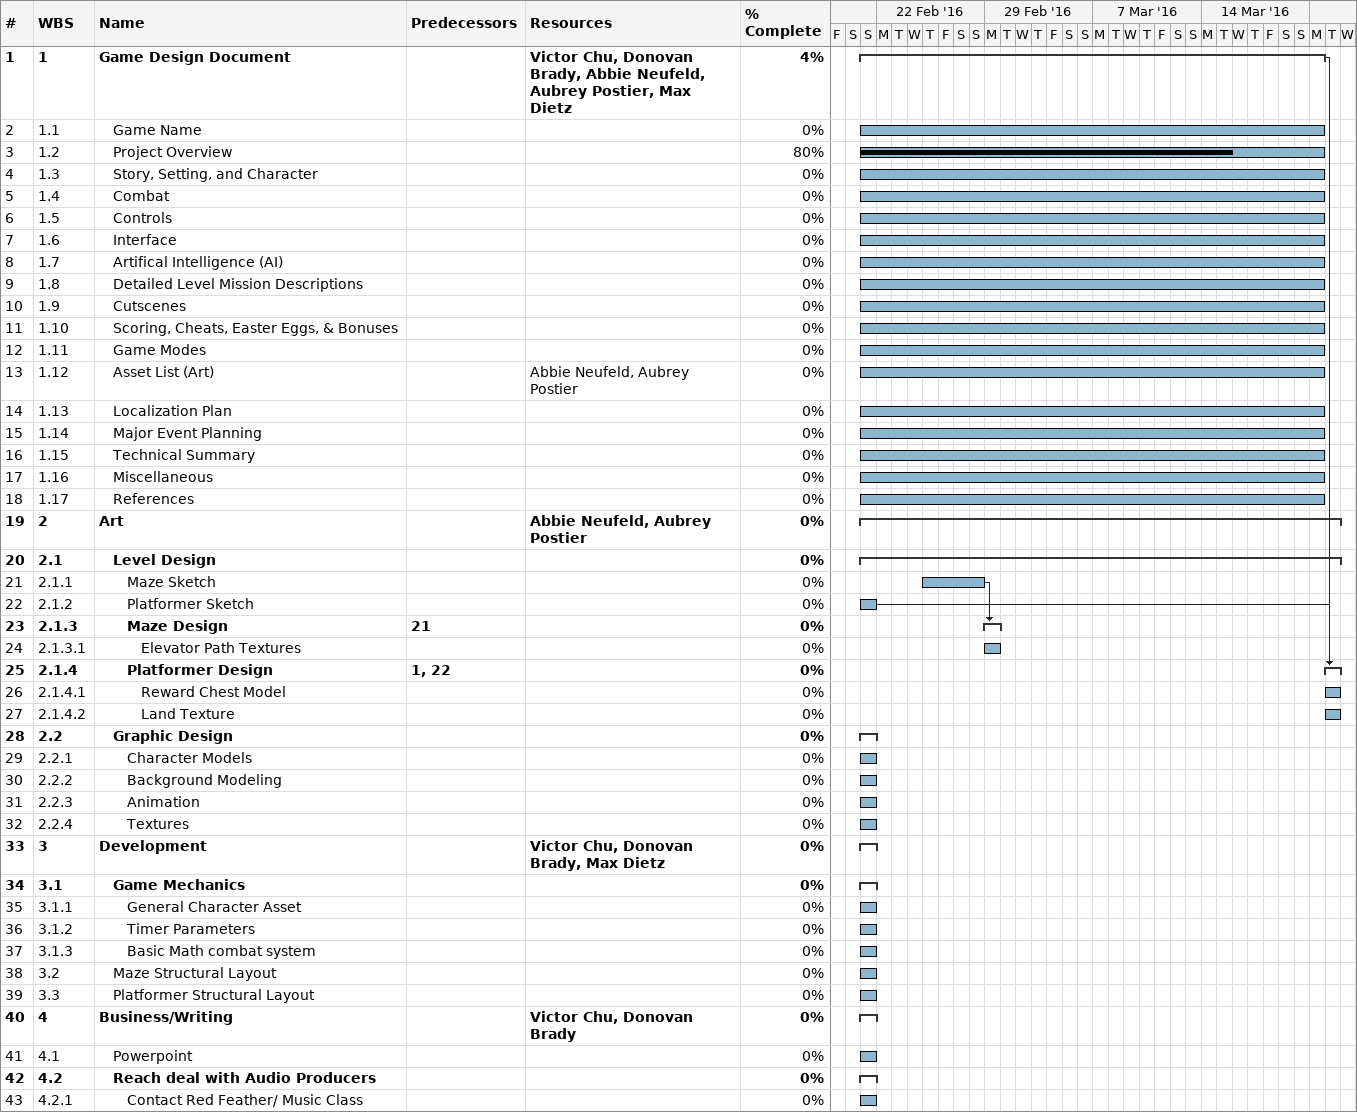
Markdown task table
| ID | WBS | Task | Start | Finish | Predecessors | Resources | % complete |
|---|---|---|---|---|---|---|---|
| 1 | 1 | **Game Design Document** | 2016-02-21 | 2016-03-21 |  | Victor Chu, Donovan Brady, Abbie Neufeld, Aubrey Postier, Max Dietz | 4 |
| 2 | 1.1 | Game Name | 2016-02-21 | 2016-03-21 |  |  | 0 |
| 3 | 1.2 | Project Overview | 2016-02-21 | 2016-03-21 |  |  | 80 |
| 4 | 1.3 | Story, Setting, and Character | 2016-02-21 | 2016-03-21 |  |  | 0 |
| 5 | 1.4 | Combat | 2016-02-21 | 2016-03-21 |  |  | 0 |
| 6 | 1.5 | Controls | 2016-02-21 | 2016-03-21 |  |  | 0 |
| 7 | 1.6 | Interface | 2016-02-21 | 2016-03-21 |  |  | 0 |
| 8 | 1.7 | Artifical Intelligence (AI) | 2016-02-21 | 2016-03-21 |  |  | 0 |
| 9 | 1.8 | Detailed Level Mission Descriptions | 2016-02-21 | 2016-03-21 |  |  | 0 |
| 10 | 1.9 | Cutscenes | 2016-02-21 | 2016-03-21 |  |  | 0 |
| 11 | 1.10 | Scoring, Cheats, Easter Eggs, & Bonuses | 2016-02-21 | 2016-03-21 |  |  | 0 |
| 12 | 1.11 | Game Modes | 2016-02-21 | 2016-03-21 |  |  | 0 |
| 13 | 1.12 | Asset List (Art) | 2016-02-21 | 2016-03-21 |  | Abbie Neufeld, Aubrey Postier | 0 |
| 14 | 1.13 | Localization Plan | 2016-02-21 | 2016-03-21 |  |  | 0 |
| 15 | 1.14 | Major Event Planning | 2016-02-21 | 2016-03-21 |  |  | 0 |
| 16 | 1.15 | Technical Summary | 2016-02-21 | 2016-03-21 |  |  | 0 |
| 17 | 1.16 | Miscellaneous | 2016-02-21 | 2016-03-21 |  |  | 0 |
| 18 | 1.17 | References | 2016-02-21 | 2016-03-21 |  |  | 0 |
| 19 | 2 | **Art** | 2016-02-21 | 2016-03-22 |  | Abbie Neufeld, Aubrey Postier | 0 |
| 20 | 2.1 | **Level Design** | 2016-02-21 | 2016-03-22 |  |  | 0 |
| 21 | 2.1.1 | Maze Sketch | 2016-02-25 | 2016-02-28 |  |  | 0 |
| 22 | 2.1.2 | Platformer Sketch | 2016-02-21 | 2016-02-21 |  |  | 0 |
| 23 | 2.1.3 | **Maze Design** | 2016-02-29 | 2016-02-29 | 21 |  | 0 |
| 24 | 2.1.3.1 | Elevator Path Textures | 2016-02-29 | 2016-02-29 |  |  | 0 |
| 25 | 2.1.4 | **Platformer Design** | 2016-03-22 | 2016-03-22 | 1, 22 |  | 0 |
| 26 | 2.1.4.1 | Reward Chest Model | 2016-03-22 | 2016-03-22 |  |  | 0 |
| 27 | 2.1.4.2 | Land Texture | 2016-03-22 | 2016-03-22 |  |  | 0 |
| 28 | 2.2 | **Graphic Design** | 2016-02-21 | 2016-02-21 |  |  | 0 |
| 29 | 2.2.1 | Character Models | 2016-02-21 | 2016-02-21 |  |  | 0 |
| 30 | 2.2.2 | Background Modeling | 2016-02-21 | 2016-02-21 |  |  | 0 |
| 31 | 2.2.3 | Animation | 2016-02-21 | 2016-02-21 |  |  | 0 |
| 32 | 2.2.4 | Textures | 2016-02-21 | 2016-02-21 |  |  | 0 |
| 33 | 3 | **Development** | 2016-02-21 | 2016-02-21 |  | Victor Chu, Donovan Brady, Max Dietz | 0 |
| 34 | 3.1 | **Game Mechanics** | 2016-02-21 | 2016-02-21 |  |  | 0 |
| 35 | 3.1.1 | General Character Asset | 2016-02-21 | 2016-02-21 |  |  | 0 |
| 36 | 3.1.2 | Timer Parameters | 2016-02-21 | 2016-02-21 |  |  | 0 |
| 37 | 3.1.3 | Basic Math combat system | 2016-02-21 | 2016-02-21 |  |  | 0 |
| 38 | 3.2 | Maze Structural Layout | 2016-02-21 | 2016-02-21 |  |  | 0 |
| 39 | 3.3 | Platformer Structural Layout | 2016-02-21 | 2016-02-21 |  |  | 0 |
| 40 | 4 | **Business/Writing** | 2016-02-21 | 2016-02-21 |  | Victor Chu, Donovan Brady | 0 |
| 41 | 4.1 | Powerpoint | 2016-02-21 | 2016-02-21 |  |  | 0 |
| 42 | 4.2 | **Reach deal with Audio Producers** | 2016-02-21 | 2016-02-21 |  |  | 0 |
| 43 | 4.2.1 | Contact Red Feather/ Music Class | 2016-02-21 | 2016-02-21 |  |  | 0 |
